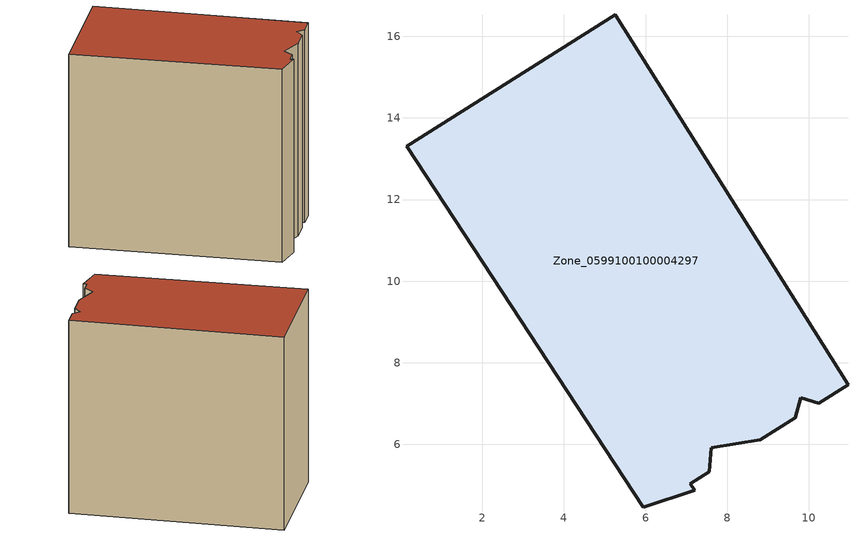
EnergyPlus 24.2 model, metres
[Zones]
Zone_0599100100004297
 floor ground (C_G): 5.94,4.47 0.14,13.3 5.26,16.52 10.96,7.47 10.24,7.01 9.8,7.14 9.66,6.65 8.8,6.11 7.6,5.92 7.56,5.33 7.1,5.04 7.2,4.88 z0
 wall outside (C_F): 10.96,7.47 5.26,16.52 0.14,13.3 5.94,4.47 7.2,4.88 7.1,5.04 7.56,5.33 7.6,5.92 8.8,6.11 9.66,6.65 9.8,7.14 10.24,7.01 10.96,7.47 z0:10.22
 roof outside (C_R): 5.94,4.47 7.2,4.88 7.1,5.04 7.56,5.33 7.6,5.92 8.8,6.11 9.66,6.65 9.8,7.14 10.24,7.01 10.96,7.47 5.26,16.52 0.14,13.3 z10.22
[BUILDING]
Pand.0599100100004297: North Axis=0; Terrain=City; Loads Convergence Tolerance Value=0.04; Temperature Convergence Tolerance Value=0.4; Solar Distribution=FullExterior; Maximum Number of Warmup Days=25; Minimum Number of Warmup Days=1
[Site:Location]
Rotterdam.The.Hague.AP_ZH_NLD Design_Conditions: Latitude=51.96; Longitude=4.45; Time Zone=1; Elevation=-4.5
[SITE:GROUNDTEMPERATURE:BUILDINGSURFACE]
18, 18, 18, 18, 18, 18, 18, 18, 18, 18, 18, 18
[MATERIAL] Thermal Absorptance=0.9; Solar Absorptance=0.7; Visible Absorptance=0.7
Name | Roughness | Thickness | Conductivity | Density | Specific Heat
G.TC.2006-2014 | MediumSmooth | 0.15 | 0.06 | 540 | 1210
F.TC.2006-2014 | Rough | 0.3 | 0.12 | 1920 | 840
R.TC.2006-2014 | MediumRough | 0.2 | 0.08 | 1500 | 1000
[CONSTRUCTION]
C_G: G.TC.2006-2014
C_F: F.TC.2006-2014
C_R: R.TC.2006-2014
[ZONE]
Zone_0599100100004297: Type=1; Multiplier=1; Ceiling Height=Autocalculate; Volume=Autocalculate; Floor Area=autocalculate; Part of Total Floor Area=Yes
[ZONEINFILTRATION:DESIGNFLOWRATE]
Infil_Zone_0599100100004297: Zone or ZoneList or Space or SpaceList=Zone_0599100100004297; Schedule=AlwaysOn; Design Flow Rate Calculation Method=Flow/Area; Flow Rate per Floor Area=0.0015; Constant Term Coefficient=1; Temperature Term Coefficient=0; Velocity Term Coefficient=0; Velocity Squared Term Coefficient=0
[HVACTEMPLATE:ZONE:IDEALLOADSAIRSYSTEM]
Zone_0599100100004297: Maximum Heating Supply Air Temperature=50; Minimum Cooling Supply Air Temperature=13; Maximum Heating Supply Air Humidity Ratio=0.0156; Minimum Cooling Supply Air Humidity Ratio=0.0077; Heating Limit=NoLimit; Cooling Limit=NoLimit; Dehumidification Control Type=ConstantSensibleHeatRatio; Cooling Sensible Heat Ratio=0.7; Dehumidification Setpoint=60; Humidification Control Type=None; Humidification Setpoint=30; Outdoor Air Method=None; Outdoor Air Flow Rate per Person=0.00944; Outdoor Air Flow Rate per Zone Floor Area=0; Outdoor Air Flow Rate per Zone=0; Demand Controlled Ventilation Type=None; Outdoor Air Economizer Type=NoEconomizer; Heat Recovery Type=None; Sensible Heat Recovery Effectiveness=0.7; Latent Heat Recovery Effectiveness=0.65
[ZONECONTROL:THERMOSTAT]
ThermostatControl_Zone_0599100100004297: Zone or ZoneList=Zone_0599100100004297; Control Type Schedule=DualSetpointControlType; Control 1=Thermostat_Zone_0599100100004297; Temperature Difference Between Cutout And Setpoint=0
[THERMOSTATSETPOINT:DUALSETPOINT]
Thermostat_Zone_0599100100004297: Heating Setpoint Temperature Schedule=HeatingSetpoint_Zone_0599100100004297; Cooling Setpoint Temperature Schedule=CoolingSetpoint_Zone_0599100100004297
[SCHEDULE:COMPACT]
HeatingSetpoint_Zone_0599100100004297: Through: 12/31, For: AllDays, Until: 24:00, 21
CoolingSetpoint_Zone_0599100100004297: Through: 12/31, For: AllDays, Until: 24:00, 24
DualSetpointControlType: Through: 12/31, For: AllDays, Until: 24:00, 4
AlwaysOn: Through: 12/31, For: AllDays, Until: 24:00, 1
